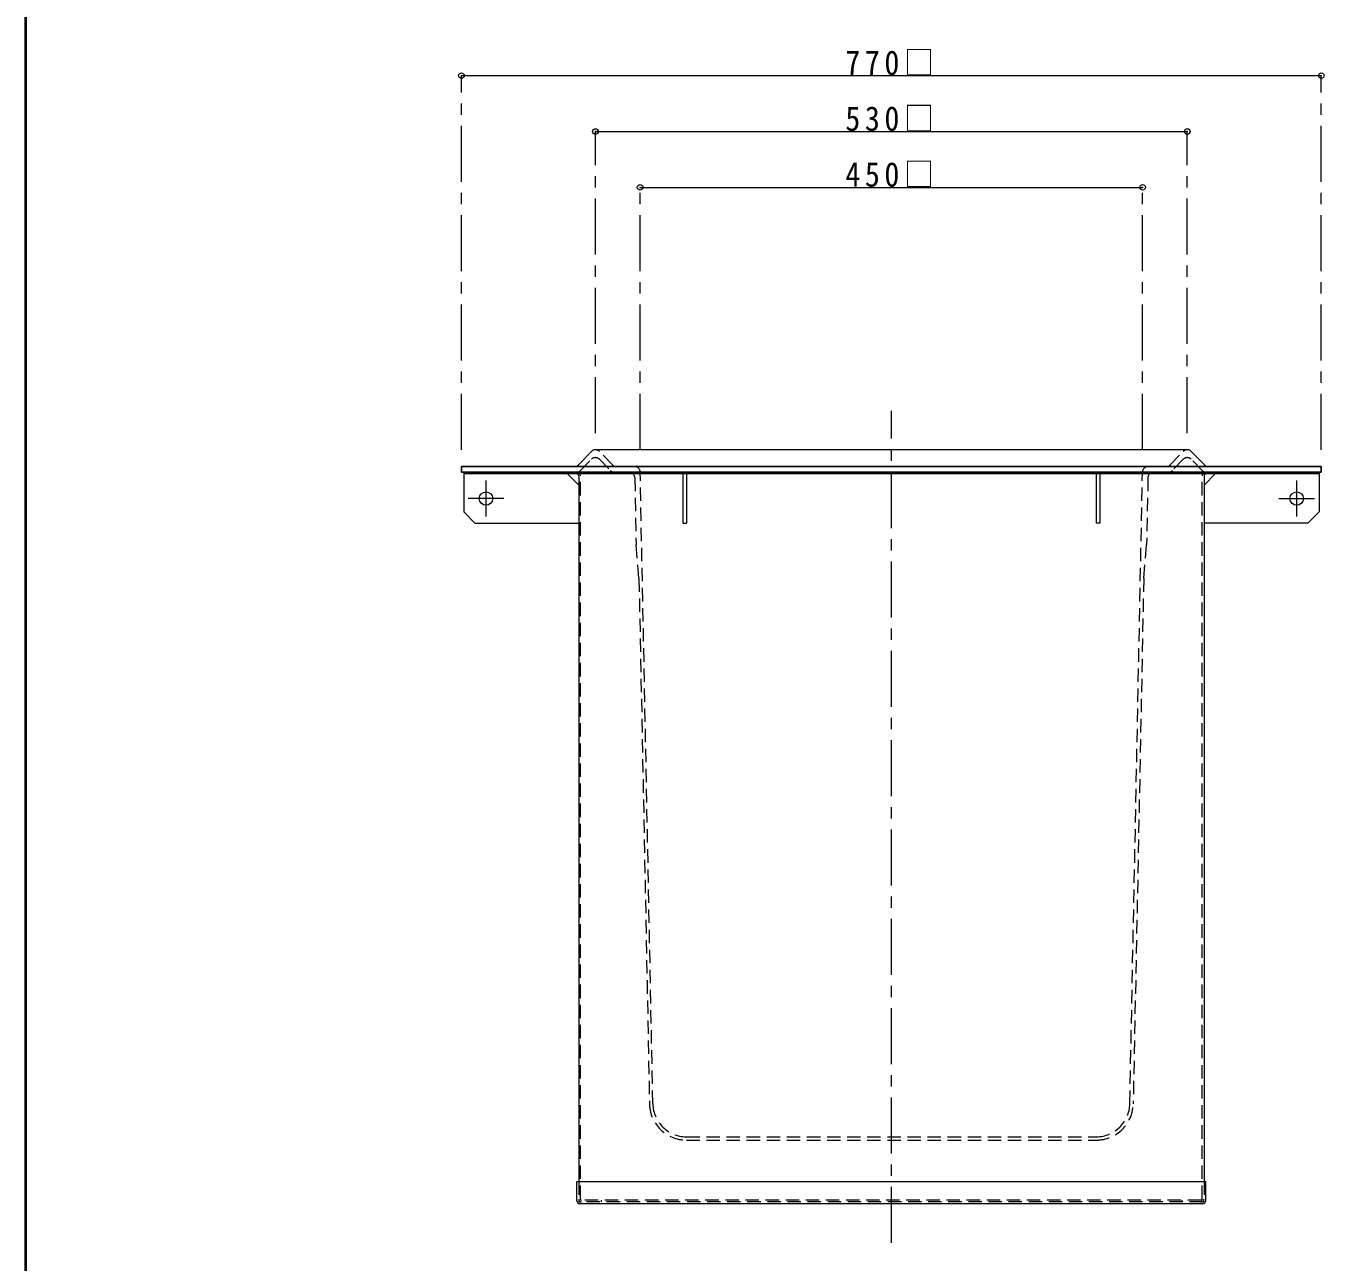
# Model space of a CAD drawing. Units: millimetres at full size, sheet at 1:10; details may follow other scales. Extents: x -2106 to 1944, y -1394 to 1416.
# Drawn here: x -2106 to -943, y -781 to 326 of the extents above; entities that cross this region are included whole.
import ezdxf

# ---------------------------------------------------------------- set-up
doc = ezdxf.new("R2010")
doc.units = ezdxf.units.MM
doc.header["$LTSCALE"] = 10
doc.header["$PDMODE"] = 32
doc.header["$PDSIZE"] = 5
doc.linetypes.add('CHAIN1', pattern=[8, 5, -1, 1, -1])
doc.linetypes.add('DASHED1', pattern=[1.8, 1.2, -0.6])
doc.layers.add('0-0_ﾚｲﾔ1', color=4, linetype='Continuous', lineweight=9)
doc.styles.add('ＭＳ ゴシック', font='')
doc.styles.get('ＭＳ ゴシック').set_extended_font_data('MS Gothic')

msp = doc.modelspace()

# ---------------------------------------------------------------- linework, layer by layer
at = {"layer": '0-0_ﾚｲﾔ1', "color": 1, "lineweight": 40}
msp.add_line((-2105.72, -1393.73), (-2105.72, 1416.27), dxfattribs=at)
at = {"layer": '0-0_ﾚｲﾔ1', "linetype": 'CHAIN1'}
for p, q in [((-1715.72, -53.73), (-1715.72, 281.27)), ((-945.72, -53.73), (-945.72, 281.27)), ((-1595.72, -38.73), (-1595.72, 231.27)), ((-1065.72, -38.73), (-1065.72, 231.27)), ((-1555.72, -53.73), (-1555.72, 181.27)), ((-1105.72, -53.73), (-1105.72, 181.27)), ((-1330.72, -763.73), (-1330.72, -18.73)), ((-1693.72, -113.33), (-1693.72, -81.33)), ((-967.72, -113.33), (-967.72, -81.33)), ((-1677.72, -97.33), (-1709.72, -97.33)), ((-983.72, -97.33), (-951.72, -97.33))]:
    msp.add_line(p, q, dxfattribs=at)
at = {"layer": '0-0_ﾚｲﾔ1'}
for p, q in [((-945.72, 281.27), (-1715.72, 281.27)), ((-1595.72, 231.27), (-1065.72, 231.27)), ((-1555.72, 181.27), (-1105.72, 181.27)), ((-1713.72, -75.33), (-1713.72, -109.33)), ((-1620.72, -75.33), (-1610.72, -85.33)), ((-1040.72, -75.33), (-1050.72, -85.33)), ((-947.72, -75.33), (-947.72, -109.33)), ((-1713.72, -109.33), (-1703.72, -119.33)), ((-947.72, -109.33), (-957.72, -119.33)), ((-1703.72, -119.33), (-1610.72, -119.33)), ((-957.72, -119.33), (-1050.72, -119.33))]:
    msp.add_line(p, q, dxfattribs=at)
at = {"layer": '0-0_ﾚｲﾔ1', "color": 7, "lineweight": 18}
for p, q in [((-1611.04, -67.23), (-1599.29, -55.23)), ((-1065.72, -53.73), (-1595.72, -53.73)), ((-1050.4, -67.23), (-1062.15, -55.23)), ((-1713.72, -73.73), (-1713.72, -75.33)), ((-947.72, -75.33), (-1713.72, -75.33)), ((-1610.72, -76.93), (-1610.72, -708.73)), ((-1517.32, -75.33), (-1517.32, -119.33)), ((-1514.12, -75.33), (-1514.12, -119.33)), ((-1147.32, -75.33), (-1147.32, -119.33)), ((-1144.12, -75.33), (-1144.12, -119.33)), ((-1050.72, -76.93), (-1050.72, -708.73)), ((-947.72, -73.73), (-947.72, -75.33)), ((-1517.32, -119.33), (-1514.12, -119.33)), ((-1144.12, -119.33), (-1147.32, -119.33)), ((-1612.32, -726.13), (-1612.32, -708.73)), ((-1612.32, -708.73), (-1049.12, -708.73)), ((-1049.12, -726.13), (-1049.12, -708.73)), ((-1051.72, -728.73), (-1609.72, -728.73))]:
    msp.add_line(p, q, dxfattribs=at)
at = {"layer": '0-0_ﾚｲﾔ1', "linetype": 'DASHED1'}
for p, q in [((-1580.4, -67.23), (-1592.15, -55.23)), ((-1081.04, -67.23), (-1069.29, -55.23)), ((-1609.08, -72.23), (-1599.29, -62.23)), ((-1592.15, -62.23), (-1582.36, -72.23)), ((-1069.29, -62.23), (-1079.08, -72.23)), ((-1052.36, -72.23), (-1062.15, -62.23)), ((-1609.12, -724.53), (-1609.12, -76.93)), ((-1560.52, -78.63), (-1559.32, -138.73)), ((-1544.31, -639.33), (-1555.62, -73.63)), ((-1117.13, -639.33), (-1105.82, -73.63)), ((-1100.92, -78.63), (-1102.12, -138.73)), ((-1052.32, -724.53), (-1052.32, -76.93)), ((-1556.72, -168.73), (-1559.32, -138.73)), ((-1104.72, -168.73), (-1102.12, -138.73)), ((-1556.72, -168.73), (-1547.31, -639.39)), ((-1104.72, -168.73), (-1114.13, -639.39)), ((-1514.31, -668.73), (-1147.13, -668.73)), ((-1514.31, -671.73), (-1147.13, -671.73)), ((-1610.72, -708.73), (-1610.72, -726.13)), ((-1050.72, -708.73), (-1050.72, -726.13)), ((-1051.72, -727.13), (-1609.72, -727.13)), ((-1053.32, -725.53), (-1608.12, -725.53)), ((-1590.72, -725.53), (-1590.72, -727.13)), ((-1070.72, -725.53), (-1070.72, -727.13))]:
    msp.add_line(p, q, dxfattribs=at)
at = {"layer": '0-0_ﾚｲﾔ1', "color": 5, "lineweight": 25}
for p, q in [((-1715.72, -68.73), (-1715.72, -73.73)), ((-945.72, -68.73), (-1715.72, -68.73)), ((-945.72, -68.73), (-945.72, -73.73)), ((-945.72, -73.73), (-1715.72, -73.73))]:
    msp.add_line(p, q, dxfattribs=at)
at = {"layer": '0-0_ﾚｲﾔ1'}
for centre in [(-1693.72, -97.33), (-967.72, -97.33)]:
    msp.add_circle(centre, 6, dxfattribs=at)
at = {"layer": '0-0_ﾚｲﾔ1', "color": 7, "lineweight": 18}
for centre, radius, start, end in [((-1595.72, -58.73), 5, 90, 135.6053), ((-1065.72, -58.73), 5, 44.3947, 90), ((-1614.61, -63.73), 5, 270, 315.6053), ((-1046.83, -63.73), 5, 224.3947, 270), ((-1612.32, -76.93), 1.6, 0, 90), ((-1049.12, -76.93), 1.6, 90, 180), ((-1609.72, -726.13), 2.6, 180, 270), ((-1051.72, -726.13), 2.6, 270, 0)]:
    msp.add_arc(centre, radius, start, end, dxfattribs=at)
at = {"layer": '0-0_ﾚｲﾔ1', "linetype": 'DASHED1'}
for centre, radius, start, end in [((-1595.72, -58.73), 5, 44.3947, 90), ((-1065.72, -58.73), 5, 90, 135.6053), ((-1595.72, -65.73), 5, 44.3947, 135.6053), ((-1576.83, -63.73), 5, 224.3947, 270), ((-1560.62, -73.73), 5, 1.14576, 90), ((-1100.82, -73.73), 5, 90, 178.85424), ((-1084.61, -63.73), 5, 270, 315.6053), ((-1065.72, -65.73), 5, 44.3947, 135.6053), ((-1612.65, -68.73), 5, 270, 315.6053), ((-1612.32, -76.93), 3.2, 0, 90), ((-1578.79, -68.73), 5, 224.3947, 270), ((-1565.52, -78.73), 5, 1.14576, 90), ((-1095.92, -78.73), 5, 90, 178.85424), ((-1082.65, -68.73), 5, 270, 315.6053), ((-1048.79, -68.73), 5, 224.3947, 270), ((-1049.12, -76.93), 3.2, 90, 180), ((-1514.31, -638.73), 30, 181.14576, 270), ((-1147.13, -638.73), 30, 270, 358.85424), ((-1514.31, -638.73), 33, 181.14576, 270), ((-1147.13, -638.73), 33, 270, 358.85424), ((-1608.12, -724.53), 2.6, 180, 270), ((-1609.72, -726.13), 1, 180, 270), ((-1609.72, -726.13), 1, 180, 270), ((-1608.12, -724.53), 1, 180, 270), ((-1608.12, -724.53), 1, 180, 270), ((-1053.32, -724.53), 1, 270, 0), ((-1053.32, -724.53), 1, 270, 0), ((-1053.32, -724.53), 2.6, 270, 0), ((-1051.72, -726.13), 1, 270, 0), ((-1051.72, -726.13), 1, 270, 0)]:
    msp.add_arc(centre, radius, start, end, dxfattribs=at)
at = {"layer": '0-0_ﾚｲﾔ1'}
for p in [(-1715.72, 281.27), (-945.72, 281.27), (-1595.72, 231.27), (-1065.72, 231.27), (-1555.72, 181.27), (-1105.72, 181.27)]:
    msp.add_point(p, dxfattribs=at)

# ---------------------------------------------------------------- texts
at = {"layer": '0-0_ﾚｲﾔ1', "color": 7, "char_height": 21.99, "attachment_point": 7, "style": 'ＭＳ ゴシック'}
for s, insert in [('\\T1.3;\\W0.9;770□', (-1371.97, 281.27)), ('\\T1.3;\\W0.9;530□', (-1371.97, 231.27)), ('\\T1.3;\\W0.9;450□', (-1371.97, 181.27))]:
    msp.add_mtext(s, dxfattribs=dict(at, insert=insert))

doc.saveas('drawing.dxf')
